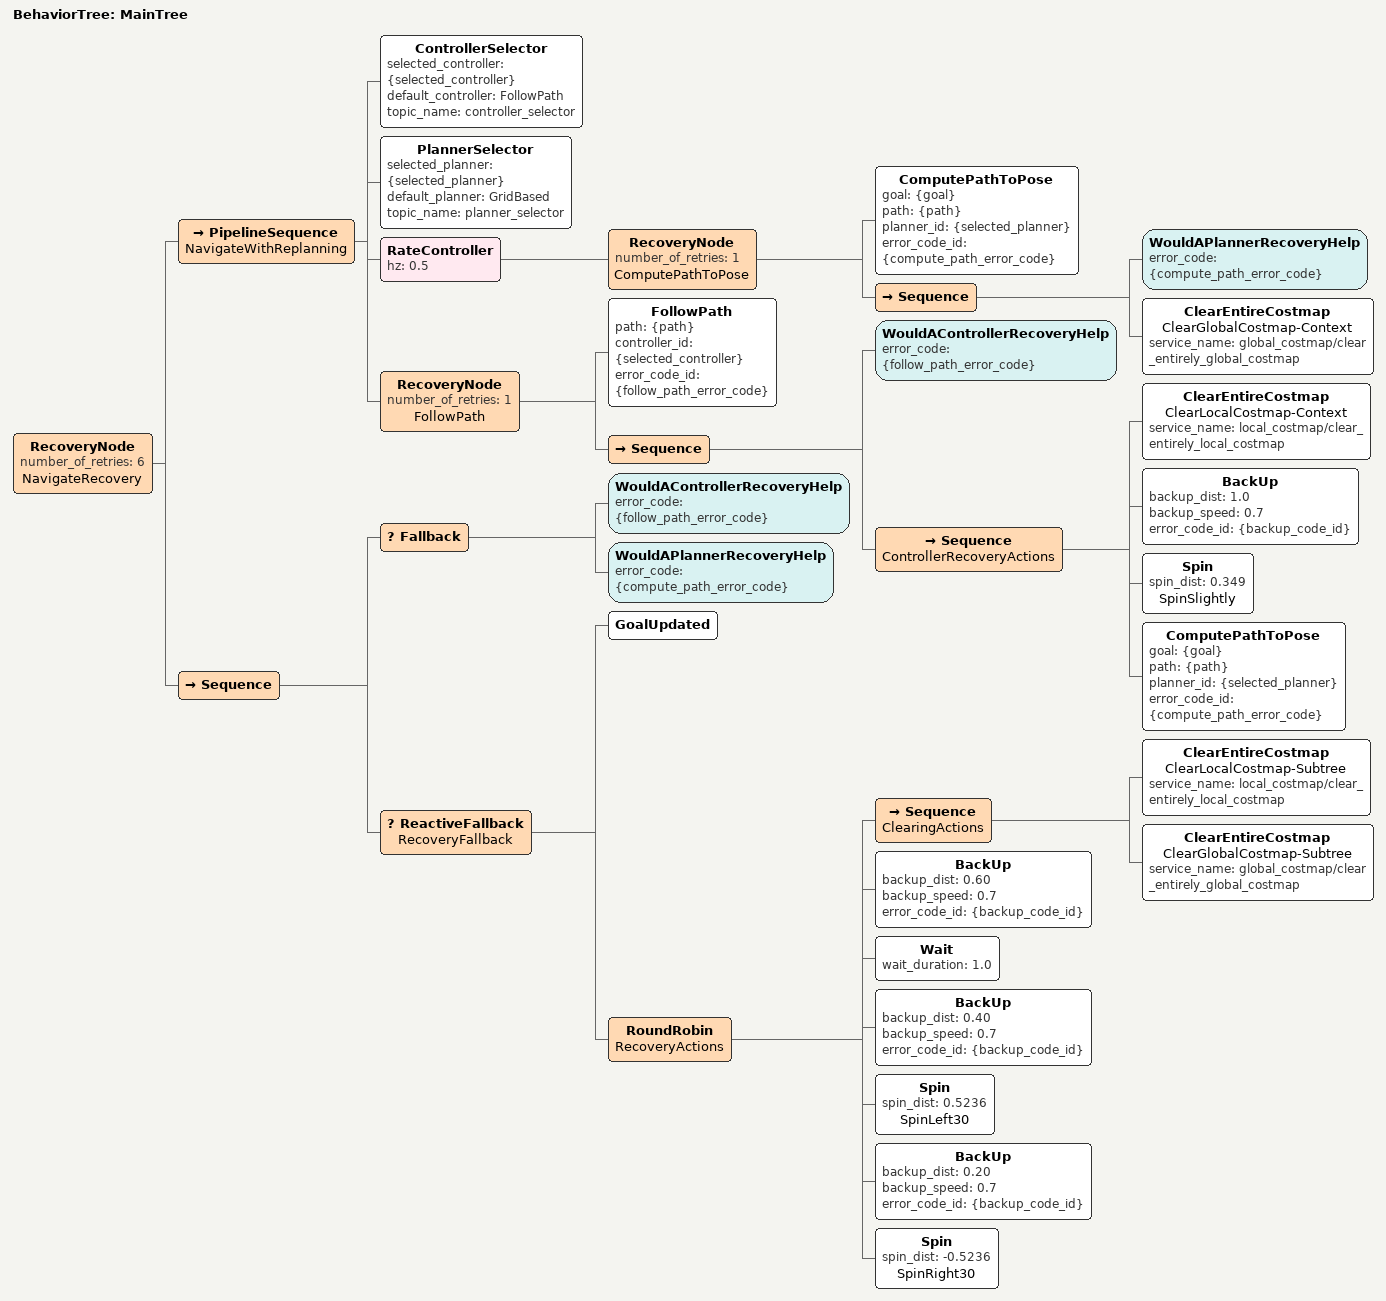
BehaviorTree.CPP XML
<root BTCPP_format="4" main_tree_to_execute="MainTree">
  <BehaviorTree ID="MainTree">
    <RecoveryNode number_of_retries="6" name="NavigateRecovery">
      <PipelineSequence name="NavigateWithReplanning">
        <ControllerSelector selected_controller="{selected_controller}" default_controller="FollowPath" topic_name="controller_selector"/>
        <PlannerSelector selected_planner="{selected_planner}" default_planner="GridBased" topic_name="planner_selector"/>
        <RateController hz="0.5">
          <RecoveryNode number_of_retries="1" name="ComputePathToPose">
            <ComputePathToPose goal="{goal}" path="{path}" planner_id="{selected_planner}" error_code_id="{compute_path_error_code}"/>
            <Sequence>
              <WouldAPlannerRecoveryHelp error_code="{compute_path_error_code}"/>
              <ClearEntireCostmap name="ClearGlobalCostmap-Context" service_name="global_costmap/clear_entirely_global_costmap"/>
            </Sequence>
          </RecoveryNode>
        </RateController>
    <RecoveryNode number_of_retries="1" name="FollowPath">
      <FollowPath path="{path}" controller_id="{selected_controller}" error_code_id="{follow_path_error_code}"/>
      <Sequence>
        <WouldAControllerRecoveryHelp error_code="{follow_path_error_code}"/>
        <Sequence name="ControllerRecoveryActions">
          <ClearEntireCostmap name="ClearLocalCostmap-Context" service_name="local_costmap/clear_entirely_local_costmap"/>

          <BackUp backup_dist="1.0" backup_speed="0.7" error_code_id="{backup_code_id}"/>

          <Spin spin_dist="0.349" name="SpinSlightly"/>

          <ComputePathToPose goal="{goal}" path="{path}" planner_id="{selected_planner}" error_code_id="{compute_path_error_code}"/>
        </Sequence>
      </Sequence>
    </RecoveryNode>
      </PipelineSequence>
      <Sequence>
        <Fallback>
          <WouldAControllerRecoveryHelp error_code="{follow_path_error_code}"/>
          <WouldAPlannerRecoveryHelp error_code="{compute_path_error_code}"/>
        </Fallback>
        <ReactiveFallback name="RecoveryFallback">
          <GoalUpdated/>
          <RoundRobin name="RecoveryActions">
            <Sequence name="ClearingActions">
              <ClearEntireCostmap name="ClearLocalCostmap-Subtree" service_name="local_costmap/clear_entirely_local_costmap"/>
              <ClearEntireCostmap name="ClearGlobalCostmap-Subtree" service_name="global_costmap/clear_entirely_global_costmap"/>
            </Sequence>
            <BackUp backup_dist="0.60" backup_speed="0.7" error_code_id="{backup_code_id}"/>
            <Wait wait_duration="1.0"/>
            <BackUp backup_dist="0.40" backup_speed="0.7" error_code_id="{backup_code_id}"/>
            <!-- Quay trái 30 độ (counter-clockwise) -->
            <Spin spin_dist="0.5236" name="SpinLeft30"/>
            <BackUp backup_dist="0.20" backup_speed="0.7" error_code_id="{backup_code_id}"/>
            <!-- Quay phải 30 độ (clockwise) -->
            <Spin spin_dist="-0.5236" name="SpinRight30"/>
          </RoundRobin>
        </ReactiveFallback>
      </Sequence>
    </RecoveryNode>
  </BehaviorTree>
</root>
